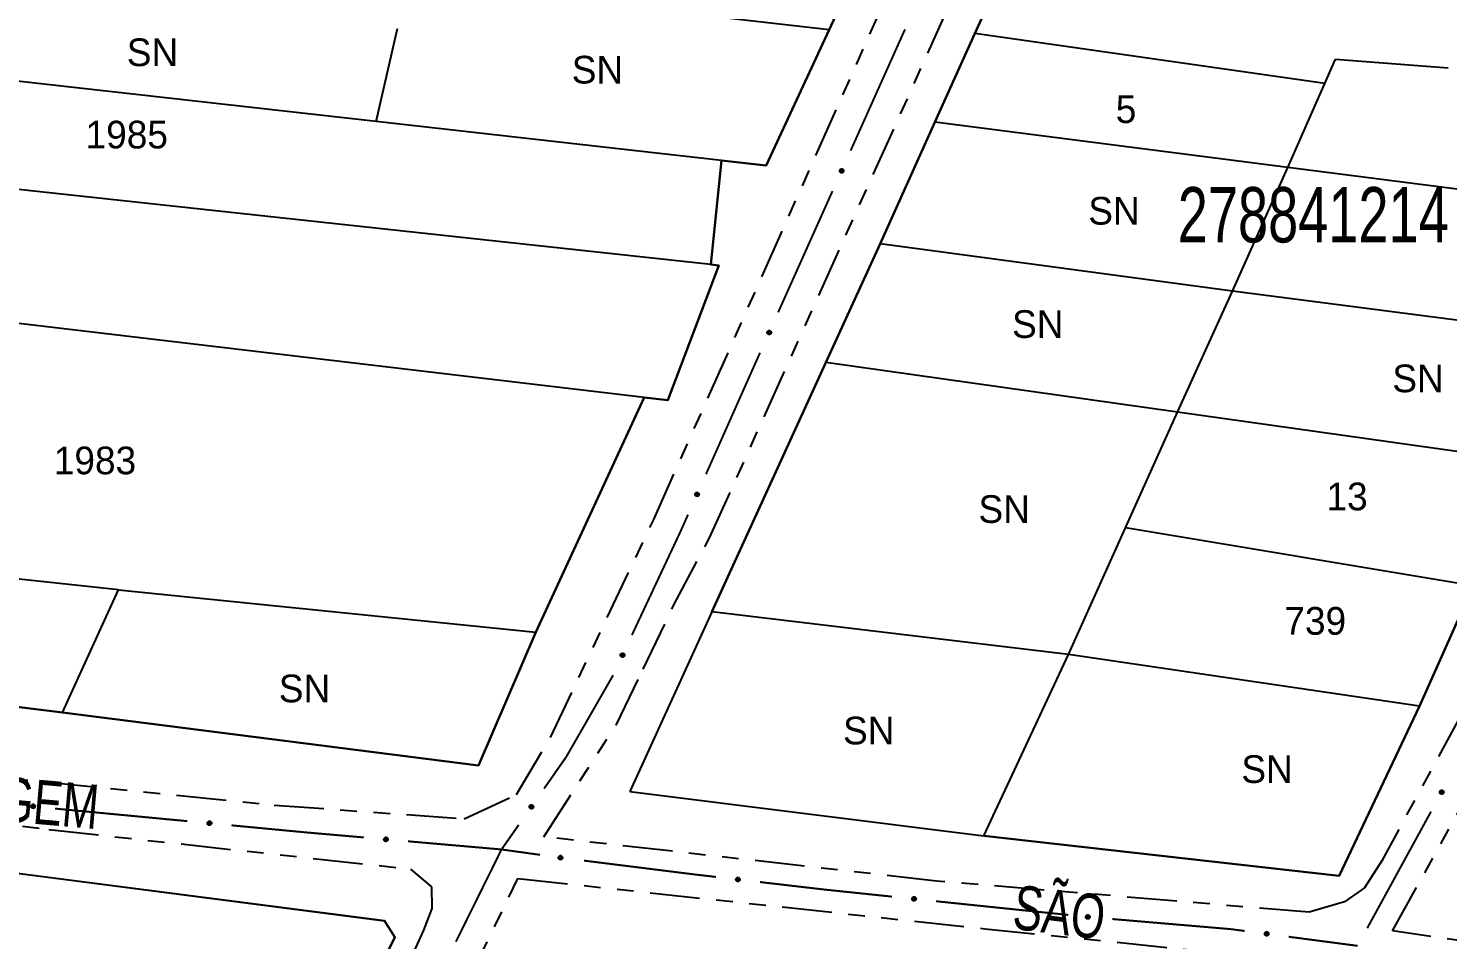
# Model space of a CAD drawing. Extents: x 203665 to 205970, y 4870865 to 4873745.
# Drawn here: x 204049.3 to 204177.5, y 4872928.4 to 4873010.7 of the extents above; entities that cross this region are included whole.
import ezdxf
from ezdxf.enums import TextEntityAlignment as Align

# ---------------------------------------------------------------- set-up
doc = ezdxf.new("R2010")
doc.units = 0
doc.header["$LTSCALE"] = 1.5
doc.header["$MEASUREMENT"] = 0
doc.linetypes.add('TRACO_25', pattern=[8, 3, -1, 1, -1, 1, -1])
for name, color, linetype in [('CD_MALHA_LOTES', 7, 'CONTINUOUS'), ('CD_TXT_QUADRA', 7, 'CONTINUOUS'), ('RU-QUADRA', 210, 'CONTINUOUS'), ('SV-EIXO-RUA-N-PAV', 6, 'CONTINUOUS'), ('SV-RUA-NAO-PAV', 7, 'CONTINUOUS'), ('SV-TXT-RUA-N-PAV', 7, 'CONTINUOUS'), ('Th_NmrPort', 1, 'CONTINUOUS')]:
    doc.layers.add(name, color=color, linetype=linetype)
doc.styles.add('ARIAL', font='ARIAL.SHX')

msp = doc.modelspace()

# ---------------------------------------------------------------- linework, layer by layer
at = {"layer": 'CD_MALHA_LOTES', "linetype": 'Continuous', "flags": 128}
for points in [[(204131.047683, 4873030.900414), (204121.609707, 4873010.522939)], [(204134.792513, 4873010.192886), (204138.361652, 4873018.100678)], [(204121.609707, 4873010.522939), (204083.621217, 4873014.899038)], [(204080.722805, 4873002.230214), (204082.649884, 4873010.653388)], [(204121.609707, 4873010.522939), (204115.934313, 4872998.269231)], [(204131.177349, 4873002.18312), (204134.792513, 4873010.192886)], [(204166.392552, 4873005.677903), (204134.792513, 4873010.192886)], [(204166.392552, 4873005.677903), (204167.352678, 4873007.877665)], [(204167.352678, 4873007.877665), (204177.510365, 4873007.077951)], [(204080.722805, 4873002.230214), (204040.238434, 4873006.784347)], [(204163.051505, 4872998.089461), (204166.392552, 4873005.677903)], [(204111.887859, 4872998.724421), (204080.722805, 4873002.230214)], [(204126.219152, 4872991.197727), (204131.177349, 4873002.18312)], [(204163.051505, 4872998.089461), (204131.177349, 4873002.18312)], [(204111.887859, 4872998.724421), (204110.927459, 4872989.323716)], [(204115.934313, 4872998.269231), (204111.887859, 4872998.724421)], [(204110.927459, 4872989.323716), (204035.913438, 4872997.472737)], [(204158.034644, 4872986.926016), (204163.051505, 4872998.089461)], [(204195.686735, 4872993.898056), (204163.051505, 4872998.089461)], [(204121.327527, 4872980.486484), (204126.219152, 4872991.197727)], [(204158.034644, 4872986.926016), (204126.219152, 4872991.197727)], [(204110.927459, 4872989.323716), (204111.674869, 4872989.242523)], [(204111.674869, 4872989.242523), (204107.046413, 4872977.080643)], [(204153.07497, 4872975.987045), (204158.034644, 4872986.926016)], [(204190.603585, 4872982.694119), (204158.034644, 4872986.926016)], [(204104.904589, 4872977.333684), (204030.634862, 4872986.108096)], [(204111.044409, 4872957.969431), (204121.327527, 4872980.486484)], [(204153.07497, 4872975.987045), (204121.327527, 4872980.486484)], [(204104.904589, 4872977.333684), (204095.132769, 4872956.125328)], [(204107.046413, 4872977.080643), (204104.904589, 4872977.333684)], [(204148.378557, 4872965.554102), (204153.07497, 4872975.987045)], [(204184.927687, 4872971.496659), (204153.07497, 4872975.987045)], [(204143.23423, 4872954.12613), (204148.378557, 4872965.554102)], [(204179.768445, 4872960.327247), (204148.378557, 4872965.554102)], [(204057.44046, 4872959.940736), (204020.14457, 4872963.953816)], [(204052.398941, 4872948.888499), (204057.44046, 4872959.940736)], [(204057.44046, 4872959.940736), (204095.132769, 4872956.125328)], [(204179.768445, 4872960.327247), (204174.941351, 4872949.447185)], [(204111.044409, 4872957.969431), (204103.635391, 4872941.745824)], [(204143.23423, 4872954.12613), (204111.044409, 4872957.969431)], [(204095.132769, 4872956.125328), (204089.956711, 4872944.095377), (204052.398941, 4872948.888499)], [(204052.398941, 4872948.888499), (204015.179199, 4872953.467526)], [(204135.581705, 4872937.728944), (204143.23423, 4872954.12613)], [(204174.941351, 4872949.447185), (204143.23423, 4872954.12613)], [(204174.941351, 4872949.447185), (204167.684534, 4872934.126779)], [(204103.635391, 4872941.745824), (204135.581705, 4872937.728944)], [(204167.684534, 4872934.126779), (204135.581705, 4872937.728944)], [(204045.715248, 4872934.701721), (204081.459851, 4872930.072017), (204082.41378, 4872928.588088), (204072.546758, 4872908.771591)]]:
    msp.add_lwpolyline(points, dxfattribs=at)
at = {"layer": 'RU-QUADRA', "linetype": 'Continuous', "flags": 128}
msp.add_lwpolyline([(204015.179199, 4872953.467526), (204052.398941, 4872948.888499), (204089.956711, 4872944.095377), (204095.132769, 4872956.125328), (204104.904589, 4872977.333684), (204107.046413, 4872977.080643), (204111.674869, 4872989.242523), (204110.927459, 4872989.323716), (204111.887859, 4872998.724421), (204115.934313, 4872998.269231), (204121.609707, 4873010.522939), (204131.047683, 4873030.900414), (204134.659218, 4873038.698056), (204142.041263, 4873055.996002), (204143.748534, 4873059.996557), (204116.51718, 4873064.629739), (204107.968881, 4873066.08416), (204103.209401, 4873066.893945), (204071.016748, 4873072.37125), (204068.683139, 4873067.369595), (204059.555144, 4873047.805445), (204054.43344, 4873036.82803), (204049.411915, 4873026.199989), (204046.836725, 4873020.749607)], dxfattribs=at)
for points in [[(204103.635391, 4872941.745824), (204135.581705, 4872937.728944), (204167.684534, 4872934.126779), (204174.941351, 4872949.447185), (204179.768445, 4872960.327247), (204184.927687, 4872971.496659), (204190.603585, 4872982.694119), (204195.686735, 4872993.898056), (204200.977761, 4873004.290896), (204211.122916, 4873025.433711), (204216.225411, 4873036.957763), (204218.138129, 4873050.662867), (204182.970834, 4873054.626859), (204169.187356, 4873056.3671), (204155.47299, 4873058.098615), (204149.274667, 4873043.068505), (204145.504676, 4873033.926779), (204141.788485, 4873025.693177), (204138.361652, 4873018.100678), (204134.792513, 4873010.192886), (204131.177349, 4873002.18312), (204126.219152, 4872991.197727), (204121.327527, 4872980.486484), (204111.044409, 4872957.969431)], [(204008.495808, 4872939.366103), (204003.046512, 4872927.788123), (203998.461711, 4872918.046915), (203993.226455, 4872906.923701), (203988.600279, 4872897.261714), (203984.857735, 4872889.445232), (203981.183914, 4872881.268998), (204016.141448, 4872877.163151), (204055.29889, 4872872.490873), (204062.665741, 4872888.378658), (204067.119922, 4872897.643483), (204072.546758, 4872908.771591), (204082.41378, 4872928.588088), (204081.459851, 4872930.072017), (204045.704523, 4872934.678725)]]:
    msp.add_lwpolyline(points, close=True, dxfattribs=at)
at = {"layer": 'SV-EIXO-RUA-N-PAV', "const_width": 0.18}
for points in [[(204128.470746, 4873010.563157), (204123.562623, 4872999.612799)], [(204121.926582, 4872995.96268), (204117.01846, 4872985.012322)], [(204114.973409, 4872980.449673), (204114.639247, 4872979.704135)], [(204115.382419, 4872981.362203), (204114.973409, 4872980.449673)], [(204114.639247, 4872979.704135), (204110.503539, 4872970.398794)], [(204108.878986, 4872966.743547), (204108.472847, 4872965.829736)], [(204108.22027, 4872965.261438), (204103.810541, 4872955.866797)], [(204108.472847, 4872965.829736), (204108.22027, 4872965.261438)], [(204102.068751, 4872952.156028), (204098.134652, 4872945.304377)], [(204102.110912, 4872952.245849), (204102.068751, 4872952.156028)], [(204097.87624, 4872944.854325), (204095.881484, 4872942.001508)], [(204098.134652, 4872945.304377), (204097.87624, 4872944.854325)], [(204063.672981, 4872939.063175), (204051.726644, 4872940.19677)], [(204175.972043, 4872939.926155), (204170.21157, 4872929.399191)], [(204074.440884, 4872938.041403), (204067.655093, 4872938.685311)], [(204074.623916, 4872938.025441), (204074.440884, 4872938.041403)], [(204079.605008, 4872937.591013), (204074.623916, 4872938.025441)], [(204093.589344, 4872938.723385), (204092.443274, 4872937.084323)], [(204092.039282, 4872936.506552), (204083.589881, 4872937.24347)], [(204092.443274, 4872937.084323), (204092.039282, 4872936.506552)], [(204092.039282, 4872936.506552), (204087.91827, 4872928.175032)], [(204092.552823, 4872936.434831), (204092.039282, 4872936.506552)], [(204095.523986, 4872936.019875), (204092.552823, 4872936.434831)], [(204109.432455, 4872934.25447), (204099.489603, 4872935.497327)], [(204110.405668, 4872934.141306), (204109.432455, 4872934.25447)], [(204111.398975, 4872934.025805), (204110.405668, 4872934.141306)], [(204121.235291, 4872932.882047), (204115.372205, 4872933.563801)], [(204121.332172, 4872932.871909), (204121.235291, 4872932.882047)], [(204127.299584, 4872932.247412), (204121.332172, 4872932.871909)], [(204133.038126, 4872931.646866), (204131.277858, 4872931.831081)], [(204133.267024, 4872931.623188), (204133.038126, 4872931.646866)], [(204143.213942, 4872930.594196), (204133.267024, 4872931.623188)], [(204157.878979, 4872929.313748), (204147.196508, 4872930.222895)], [(204158.155501, 4872929.27732), (204157.878979, 4872929.313748)], [(204159.146936, 4872929.146712), (204158.155501, 4872929.27732)], [(204169.338709, 4872927.804082), (204163.112672, 4872928.624279)]]:
    msp.add_lwpolyline(points, dxfattribs=at)
at = {"layer": 'SV-EIXO-RUA-N-PAV'}
for points in [[(204122.903821, 4872997.873828), (204122.921881, 4872997.828376), (204122.928107, 4872997.78562), (204122.923037, 4872997.748464), (204122.909994, 4872997.716798), (204122.893003, 4872997.685906), (204122.869, 4872997.658539), (204122.835632, 4872997.634067), (204122.790164, 4872997.615631), (204122.745945, 4872997.612131), (204122.709251, 4872997.615153), (204122.67545, 4872997.626852), (204122.645716, 4872997.643861), (204122.618114, 4872997.669734), (204122.593643, 4872997.703791), (204122.576211, 4872997.749959), (204122.570394, 4872997.791919), (204122.576243, 4872997.827729), (204122.588219, 4872997.861637), (204122.605944, 4872997.892967), (204122.62966, 4872997.919695), (204122.663996, 4872997.944271), (204122.709791, 4872997.960872), (204122.751575, 4872997.967152), (204122.787457, 4872997.961808), (204122.820574, 4872997.949266), (204122.851766, 4872997.9326), (204122.88028, 4872997.909617), (204122.903821, 4872997.873828)], [(204116.359658, 4872983.273352), (204116.377717, 4872983.227899), (204116.383944, 4872983.185143), (204116.378873, 4872983.147987), (204116.365831, 4872983.116321), (204116.348839, 4872983.085429), (204116.324837, 4872983.058062), (204116.291468, 4872983.03359), (204116.246001, 4872983.015154), (204116.201781, 4872983.011654), (204116.165088, 4872983.014676), (204116.131286, 4872983.026375), (204116.101552, 4872983.043384), (204116.07395, 4872983.069257), (204116.04948, 4872983.103314), (204116.032048, 4872983.149482), (204116.026231, 4872983.191442), (204116.03208, 4872983.227252), (204116.044056, 4872983.26116), (204116.061781, 4872983.29249), (204116.085497, 4872983.319218), (204116.119832, 4872983.343794), (204116.165628, 4872983.360396), (204116.207411, 4872983.366675), (204116.243294, 4872983.361331), (204116.276411, 4872983.348789), (204116.307603, 4872983.332123), (204116.336117, 4872983.309141), (204116.359658, 4872983.273352)], [(204109.85021, 4872968.657759), (204109.868412, 4872968.612364), (204109.874773, 4872968.569627), (204109.869819, 4872968.532456), (204109.856876, 4872968.500749), (204109.839982, 4872968.469804), (204109.816065, 4872968.442362), (204109.782774, 4872968.417784), (204109.737365, 4872968.399206), (204109.693157, 4872968.395567), (204109.656454, 4872968.398474), (204109.622616, 4872968.410066), (204109.592828, 4872968.426981), (204109.565145, 4872968.452767), (204109.540568, 4872968.486748), (204109.522991, 4872968.532861), (204109.517042, 4872968.574802), (204109.522778, 4872968.61063), (204109.534647, 4872968.644575), (204109.552273, 4872968.675962), (204109.575906, 4872968.702764), (204109.610163, 4872968.727448), (204109.655907, 4872968.744193), (204109.69767, 4872968.750604), (204109.73357, 4872968.745373), (204109.766726, 4872968.732935), (204109.79797, 4872968.716367), (204109.826556, 4872968.693474), (204109.85021, 4872968.657759)], [(204103.121426, 4872954.139614), (204103.138688, 4872954.093853), (204103.144166, 4872954.050994), (204103.138446, 4872954.013932), (204103.124852, 4872953.9825), (204103.107323, 4872953.951909), (204103.082845, 4872953.924967), (204103.049054, 4872953.901081), (204103.003271, 4872953.883444), (204102.958997, 4872953.880717), (204102.922362, 4872953.884381), (204102.88877, 4872953.896669), (204102.859338, 4872953.914196), (204102.832193, 4872953.940547), (204102.808322, 4872953.975028), (204102.7917, 4872954.021493), (204102.786618, 4872954.063548), (204102.793092, 4872954.099251), (204102.805659, 4872954.132944), (204102.823929, 4872954.16396), (204102.848109, 4872954.190268), (204102.882869, 4872954.21424), (204102.928948, 4872954.230038), (204102.970835, 4872954.235586), (204103.006619, 4872954.229615), (204103.039511, 4872954.216496), (204103.070407, 4872954.199287), (204103.098515, 4872954.175809), (204103.121426, 4872954.139614)], [(204177.097661, 4872941.753849), (204177.112062, 4872941.707109), (204177.114881, 4872941.663993), (204177.106881, 4872941.627356), (204177.091371, 4872941.596824), (204177.071984, 4872941.567375), (204177.045888, 4872941.541997), (204177.010686, 4872941.520245), (204176.9639, 4872941.505471), (204176.919543, 4872941.505486), (204176.883204, 4872941.511407), (204176.850436, 4872941.525747), (204176.822143, 4872941.545059), (204176.796678, 4872941.573038), (204176.774984, 4872941.608928), (204176.761266, 4872941.656332), (204176.758792, 4872941.69862), (204176.76746, 4872941.733854), (204176.782085, 4872941.766706), (204176.802237, 4872941.796534), (204176.827997, 4872941.821298), (204176.864172, 4872941.843076), (204176.91114, 4872941.855996), (204176.953289, 4872941.858944), (204176.988636, 4872941.850774), (204177.020654, 4872941.835646), (204177.050428, 4872941.816561), (204177.07703, 4872941.791391), (204177.097661, 4872941.753849)], [(204049.867916, 4872940.276769), (204049.830162, 4872940.245678), (204049.791356, 4872940.226677), (204049.754429, 4872940.220145), (204049.720292, 4872940.222882), (204049.685684, 4872940.229615), (204049.65229, 4872940.244101), (204049.618787, 4872940.268389), (204049.587333, 4872940.306043), (204049.570481, 4872940.347075), (204049.56214, 4872940.382936), (204049.562944, 4872940.418696), (204049.570048, 4872940.452206), (204049.586243, 4872940.486397), (204049.611188, 4872940.520108), (204049.649816, 4872940.55082), (204049.687988, 4872940.569187), (204049.723872, 4872940.574567), (204049.759817, 4872940.573532), (204049.795067, 4872940.566234), (204049.827765, 4872940.551825), (204049.861662, 4872940.526648), (204049.89147, 4872940.48812), (204049.910224, 4872940.450258), (204049.916106, 4872940.414459), (204049.91429, 4872940.379094), (204049.907959, 4872940.3443), (204049.894794, 4872940.310125), (204049.867916, 4872940.276769)], [(204094.907962, 4872940.417117), (204094.917168, 4872940.369083), (204094.915258, 4872940.325918), (204094.903303, 4872940.290374), (204094.884548, 4872940.26172), (204094.86206, 4872940.234566), (204094.833347, 4872940.212192), (204094.795978, 4872940.194418), (204094.747858, 4872940.184845), (204094.703768, 4872940.189708), (204094.668294, 4872940.199564), (204094.637289, 4872940.2174), (204094.611276, 4872940.239688), (204094.589022, 4872940.270282), (204094.571379, 4872940.308328), (204094.562924, 4872940.356948), (204094.565087, 4872940.399253), (204094.577553, 4872940.433329), (204094.595682, 4872940.464386), (204094.618973, 4872940.491832), (204094.647285, 4872940.513633), (204094.685623, 4872940.531327), (204094.733721, 4872940.539036), (204094.77594, 4872940.537361), (204094.810182, 4872940.525376), (204094.840356, 4872940.50684), (204094.867865, 4872940.484616), (204094.891558, 4872940.456689), (204094.907962, 4872940.417117)], [(204065.796676, 4872938.751082), (204065.759426, 4872938.719389), (204065.72093, 4872938.699768), (204065.684112, 4872938.692644), (204065.649936, 4872938.694832), (204065.615224, 4872938.701009), (204065.581602, 4872938.714957), (204065.547713, 4872938.738705), (204065.515659, 4872938.775849), (204065.498151, 4872938.816605), (204065.489235, 4872938.852327), (204065.489465, 4872938.888095), (204065.496031, 4872938.921716), (204065.511675, 4872938.956162), (204065.536076, 4872938.990269), (204065.574206, 4872939.021597), (204065.612078, 4872939.040575), (204065.64787, 4872939.04653), (204065.683828, 4872939.046071), (204065.71919, 4872939.039341), (204065.752116, 4872939.025458), (204065.786413, 4872939.000828), (204065.816835, 4872938.962784), (204065.836194, 4872938.925227), (204065.84265, 4872938.889528), (204065.841401, 4872938.854138), (204065.835629, 4872938.819247), (204065.823015, 4872938.784865), (204065.796676, 4872938.751082)], [(204081.731017, 4872937.295094), (204081.694009, 4872937.263118), (204081.655664, 4872937.243204), (204081.618902, 4872937.235801), (204081.58471, 4872937.237729), (204081.549952, 4872937.243641), (204081.516224, 4872937.257333), (204081.482156, 4872937.280822), (204081.44982, 4872937.317721), (204081.432002, 4872937.358343), (204081.422815, 4872937.393996), (204081.422773, 4872937.429765), (204081.429082, 4872937.463434), (204081.444463, 4872937.497998), (204081.468604, 4872937.53229), (204081.506494, 4872937.563908), (204081.544221, 4872937.583173), (204081.579967, 4872937.589401), (204081.615927, 4872937.589215), (204081.651339, 4872937.582754), (204081.68437, 4872937.569123), (204081.718853, 4872937.544755), (204081.749564, 4872937.506943), (204081.769208, 4872937.469535), (204081.775936, 4872937.433886), (204081.774957, 4872937.398487), (204081.769451, 4872937.363553), (204081.757098, 4872937.329076), (204081.731017, 4872937.295094)], [(204097.482207, 4872935.635239), (204097.443594, 4872935.605221), (204097.40427, 4872935.587318), (204097.367174, 4872935.581826), (204097.333128, 4872935.585521), (204097.298722, 4872935.593224), (204097.265748, 4872935.608643), (204097.232941, 4872935.633863), (204097.202558, 4872935.672386), (204097.186866, 4872935.713876), (204097.179536, 4872935.749956), (204097.181344, 4872935.78568), (204097.189387, 4872935.818977), (204097.206536, 4872935.852699), (204097.232419, 4872935.885696), (204097.271895, 4872935.915311), (204097.310568, 4872935.932598), (204097.346589, 4872935.936967), (204097.382491, 4872935.934922), (204097.417521, 4872935.926637), (204097.449802, 4872935.911314), (204097.482978, 4872935.885195), (204097.511692, 4872935.845845), (204097.529374, 4872935.80747), (204097.534248, 4872935.77152), (204097.531438, 4872935.73622), (204097.524132, 4872935.701618), (204097.510012, 4872935.667826), (204097.482207, 4872935.635239)], [(204113.515595, 4872933.668864), (204113.477682, 4872933.637966), (204113.43878, 4872933.619164), (204113.40182, 4872933.61282), (204113.367698, 4872933.615731), (204113.333125, 4872933.62264), (204113.299804, 4872933.637297), (204113.266426, 4872933.661756), (204113.235164, 4872933.69957), (204113.218522, 4872933.740687), (204113.210364, 4872933.77659), (204113.211351, 4872933.812345), (204113.218626, 4872933.845819), (204113.234995, 4872933.879926), (204113.260112, 4872933.91351), (204113.298896, 4872933.944025), (204113.337161, 4872933.962197), (204113.373071, 4872933.967394), (204113.409011, 4872933.966174), (204113.444223, 4872933.958697), (204113.476848, 4872933.944122), (204113.510616, 4872933.918772), (204113.540227, 4872933.880093), (204113.558787, 4872933.842135), (204113.564487, 4872933.806307), (204113.56249, 4872933.770951), (204113.555981, 4872933.73619), (204113.542643, 4872933.702082), (204113.515595, 4872933.668864)], [(204129.420164, 4872931.914809), (204129.382609, 4872931.883478), (204129.343925, 4872931.864229), (204129.307041, 4872931.857462), (204129.272887, 4872931.85998), (204129.238237, 4872931.866492), (204129.20475, 4872931.880765), (204129.171093, 4872931.904839), (204129.139399, 4872931.942291), (204129.122286, 4872931.983214), (204129.113716, 4872932.019021), (204129.114292, 4872932.054785), (204129.121182, 4872932.08834), (204129.137158, 4872932.122634), (204129.161887, 4872932.156504), (204129.200318, 4872932.187462), (204129.238372, 4872932.206072), (204129.274221, 4872932.211682), (204129.310172, 4872932.210875), (204129.345467, 4872932.203803), (204129.378258, 4872932.189603), (204129.412315, 4872932.164643), (204129.442368, 4872932.126307), (204129.461363, 4872932.088565), (204129.467474, 4872932.052804), (204129.465883, 4872932.017428), (204129.459774, 4872931.982594), (204129.446828, 4872931.948336), (204129.420164, 4872931.914809)], [(204145.109795, 4872930.287405), (204145.072278, 4872930.256029), (204145.033617, 4872930.236735), (204144.99674, 4872930.229923), (204144.962584, 4872930.232401), (204144.927926, 4872930.238872), (204144.894423, 4872930.253105), (204144.860737, 4872930.277138), (204144.828998, 4872930.314553), (204144.811836, 4872930.355456), (204144.803224, 4872930.391252), (204144.803757, 4872930.427017), (204144.810607, 4872930.46058), (204144.826542, 4872930.494893), (204144.851231, 4872930.528792), (204144.889625, 4872930.559796), (204144.927657, 4872930.578452), (204144.963499, 4872930.584104), (204144.999451, 4872930.58334), (204145.034755, 4872930.57631), (204145.067562, 4872930.562149), (204145.101649, 4872930.537229), (204145.131747, 4872930.498929), (204145.150787, 4872930.46121), (204145.156941, 4872930.425457), (204145.155392, 4872930.390078), (204145.149325, 4872930.355237), (204145.13642, 4872930.320963), (204145.109795, 4872930.287405)], [(204161.257876, 4872928.757592), (204161.219498, 4872928.727275), (204161.180314, 4872928.709067), (204161.143261, 4872928.703287), (204161.109188, 4872928.706716), (204161.074723, 4872928.714151), (204161.04163, 4872928.729314), (204161.008628, 4872928.754278), (204160.977946, 4872928.792563), (204160.961931, 4872928.833929), (204160.954321, 4872928.869952), (204160.955851, 4872928.905688), (204160.963635, 4872928.939047), (204160.980521, 4872928.972901), (204161.006147, 4872929.006099), (204161.045391, 4872929.03602), (204161.083928, 4872929.053607), (204161.119913, 4872929.058257), (204161.15583, 4872929.056491), (204161.190925, 4872929.048478), (204161.223324, 4872929.033408), (204161.256702, 4872929.007547), (204161.285721, 4872928.968422), (204161.303701, 4872928.930186), (204161.308855, 4872928.894275), (204161.30632, 4872928.858953), (204161.299283, 4872928.824296), (204161.285426, 4872928.790395), (204161.257876, 4872928.757592)]]:
    msp.add_lwpolyline(points, close=True, dxfattribs=at)
for points in [[(204122.605944, 4872997.892967), (204122.570394, 4872997.791919)], [(204122.616607, 4872997.902111), (204122.575481, 4872997.776994)], [(204122.62966, 4872997.919695), (204122.576211, 4872997.749959)], [(204122.646747, 4872997.925985), (204122.587677, 4872997.734145)], [(204122.663996, 4872997.944271), (204122.593643, 4872997.703791)], [(204122.686719, 4872997.948442), (204122.606657, 4872997.68975)], [(204122.709791, 4872997.960872), (204122.618114, 4872997.669734)], [(204122.728881, 4872997.962441), (204122.632892, 4872997.661542)], [(204122.751575, 4872997.967152), (204122.645716, 4872997.643861)], [(204122.767395, 4872997.961628), (204122.661359, 4872997.638315)], [(204122.787457, 4872997.961808), (204122.67545, 4872997.626852)], [(204122.80256, 4872997.953343), (204122.690685, 4872997.623676)], [(204122.820574, 4872997.949266), (204122.709251, 4872997.615153)], [(204122.835621, 4872997.937029), (204122.73126, 4872997.617452)], [(204122.851766, 4872997.9326), (204122.745945, 4872997.612131)], [(204122.86396, 4872997.91685), (204122.770332, 4872997.617883)], [(204122.88028, 4872997.909617), (204122.790164, 4872997.615631)], [(204122.890066, 4872997.891691), (204122.812623, 4872997.628834)], [(204122.903821, 4872997.873828), (204122.835632, 4872997.634067)], [(204122.912652, 4872997.848671), (204122.854956, 4872997.653224)], [(204122.921881, 4872997.828376), (204122.869, 4872997.658539)], [(204122.925535, 4872997.804018), (204122.883722, 4872997.680704)], [(204122.928107, 4872997.78562), (204122.893003, 4872997.685906)], [(204116.061781, 4872983.29249), (204116.026231, 4872983.191442)], [(204116.072444, 4872983.301634), (204116.031317, 4872983.176517)], [(204116.085497, 4872983.319218), (204116.032048, 4872983.149482)], [(204116.102583, 4872983.325508), (204116.043513, 4872983.133668)], [(204116.119832, 4872983.343794), (204116.04948, 4872983.103314)], [(204116.142556, 4872983.347965), (204116.062493, 4872983.089273)], [(204116.165628, 4872983.360396), (204116.07395, 4872983.069257)], [(204116.184718, 4872983.361965), (204116.088728, 4872983.061065)], [(204116.207411, 4872983.366675), (204116.101552, 4872983.043384)], [(204116.223231, 4872983.361151), (204116.117196, 4872983.037838)], [(204116.243294, 4872983.361331), (204116.131286, 4872983.026375)], [(204116.258396, 4872983.352866), (204116.146522, 4872983.023199)], [(204116.276411, 4872983.348789), (204116.165088, 4872983.014676)], [(204116.291458, 4872983.336552), (204116.187097, 4872983.016975)], [(204116.307603, 4872983.332123), (204116.201781, 4872983.011654)], [(204116.319796, 4872983.316373), (204116.226168, 4872983.017406)], [(204116.336117, 4872983.309141), (204116.246001, 4872983.015154)], [(204116.345903, 4872983.291214), (204116.268459, 4872983.028357)], [(204116.359658, 4872983.273352), (204116.291468, 4872983.03359)], [(204116.368489, 4872983.248194), (204116.310793, 4872983.052747)], [(204116.377717, 4872983.227899), (204116.324837, 4872983.058062)], [(204116.381372, 4872983.203541), (204116.339559, 4872983.080227)], [(204116.383944, 4872983.185143), (204116.348839, 4872983.085429)], [(204109.552273, 4872968.675962), (204109.517042, 4872968.574802)], [(204109.562908, 4872968.685139), (204109.522175, 4872968.559893)], [(204109.575906, 4872968.702764), (204109.522991, 4872968.532861)], [(204109.592972, 4872968.709107), (204109.534506, 4872968.517082)], [(204109.610163, 4872968.727448), (204109.540568, 4872968.486748)], [(204109.632874, 4872968.73169), (204109.553625, 4872968.472747)], [(204109.655907, 4872968.744193), (204109.565145, 4872968.452767)], [(204109.674992, 4872968.745822), (204109.579949, 4872968.444622)], [(204109.69767, 4872968.750604), (204109.592828, 4872968.426981)], [(204109.713508, 4872968.745129), (204109.608489, 4872968.421485)], [(204109.73357, 4872968.745373), (204109.622616, 4872968.410066)], [(204109.748698, 4872968.736955), (204109.637861, 4872968.406938)], [(204109.766726, 4872968.732935), (204109.656454, 4872968.398474)], [(204109.781811, 4872968.720745), (204109.678455, 4872968.400842)], [(204109.79797, 4872968.716367), (204109.693157, 4872968.395567)], [(204109.810213, 4872968.700656), (204109.717525, 4872968.401396)], [(204109.826556, 4872968.693474), (204109.737365, 4872968.399206)], [(204109.836398, 4872968.675579), (204109.759782, 4872968.41248)], [(204109.85021, 4872968.657759), (204109.782774, 4872968.417784)], [(204109.85912, 4872968.63263), (204109.802039, 4872968.437002)], [(204109.868412, 4872968.612364), (204109.816065, 4872968.442362)], [(204109.872143, 4872968.588018), (204109.830718, 4872968.464573)], [(204109.874773, 4872968.569627), (204109.839982, 4872968.469804)], [(204102.823929, 4872954.16396), (204102.786618, 4872954.063548)], [(204102.834751, 4872954.172915), (204102.791442, 4872954.048537)], [(204102.848109, 4872954.190268), (204102.7917, 4872954.021493)], [(204102.865303, 4872954.196258), (204102.802887, 4872954.00548)], [(204102.882869, 4872954.21424), (204102.808322, 4872953.975028)], [(204102.905662, 4872954.218013), (204102.821088, 4872953.960761)], [(204102.928948, 4872954.230038), (204102.832193, 4872953.940547)], [(204102.948063, 4872954.231273), (204102.846826, 4872953.932099)], [(204102.970835, 4872954.235586), (204102.859338, 4872953.914196)], [(204102.986556, 4872954.229786), (204102.874883, 4872953.908377)], [(204103.006619, 4872954.229615), (204102.88877, 4872953.896669)], [(204103.021571, 4872954.220887), (204102.903948, 4872953.893227)], [(204103.039511, 4872954.216496), (204102.922362, 4872953.884381)], [(204103.054342, 4872954.203997), (204102.944408, 4872953.886295)], [(204103.070407, 4872954.199287), (204102.958997, 4872953.880717)], [(204103.082323, 4872954.183326), (204102.983481, 4872953.886043)], [(204103.098515, 4872954.175809), (204103.003271, 4872953.883444)], [(204103.107985, 4872954.157715), (204103.025957, 4872953.896252)], [(204103.121426, 4872954.139614), (204103.049054, 4872953.901081)], [(204103.129816, 4872954.114306), (204103.068711, 4872953.919898)], [(204103.138688, 4872954.093853), (204103.082845, 4872953.924967)], [(204103.141916, 4872954.069434), (204103.097952, 4872953.946871)], [(204103.144166, 4872954.050994), (204103.107323, 4872953.951909)], [(204176.91114, 4872941.855996), (204176.796678, 4872941.573038)], [(204176.930294, 4872941.856047), (204176.810761, 4872941.563701)], [(204176.953289, 4872941.858944), (204176.822143, 4872941.545059)], [(204176.802237, 4872941.796534), (204176.758792, 4872941.69862)], [(204176.827997, 4872941.821298), (204176.761266, 4872941.656332)], [(204176.813592, 4872941.804804), (204176.762679, 4872941.683339)], [(204176.845529, 4872941.826214), (204176.771441, 4872941.639658)], [(204176.864172, 4872941.843076), (204176.774984, 4872941.608928)], [(204176.887155, 4872941.845433), (204176.786843, 4872941.593899)], [(204176.968622, 4872941.852184), (204176.837298, 4872941.538291)], [(204176.988636, 4872941.850774), (204176.850436, 4872941.525747)], [(204177.003019, 4872941.841138), (204176.865372, 4872941.521374)], [(204177.020654, 4872941.835646), (204176.883204, 4872941.511407)], [(204177.034684, 4872941.822255), (204176.905326, 4872941.511954)], [(204177.050428, 4872941.816561), (204176.919543, 4872941.505486)], [(204177.061334, 4872941.799895), (204176.944308, 4872941.509288)], [(204177.07703, 4872941.791391), (204176.9639, 4872941.505471)], [(204177.085365, 4872941.772746), (204176.987334, 4872941.516853)], [(204177.097661, 4872941.753849), (204177.010686, 4872941.520245)], [(204177.104471, 4872941.728071), (204177.031468, 4872941.537811)], [(204177.112062, 4872941.707109), (204177.045888, 4872941.541997)], [(204177.113775, 4872941.682538), (204177.062321, 4872941.562925)], [(204177.114881, 4872941.663993), (204177.071984, 4872941.567375)], [(204049.91429, 4872940.379094), (204049.56214, 4872940.382936)], [(204049.916106, 4872940.414459), (204049.562944, 4872940.418696)], [(204049.912664, 4872940.397492), (204049.564578, 4872940.403218)], [(204049.909801, 4872940.433506), (204049.569551, 4872940.435616)], [(204049.910224, 4872940.450258), (204049.570048, 4872940.452206)], [(204049.907959, 4872940.3443), (204049.570481, 4872940.347075)], [(204049.907239, 4872940.361026), (204049.571058, 4872940.362684)], [(204049.8988, 4872940.470424), (204049.582962, 4872940.469822)], [(204049.896691, 4872940.327875), (204049.583414, 4872940.325615)], [(204049.89147, 4872940.48812), (204049.586243, 4872940.486397)], [(204049.894794, 4872940.310125), (204049.587333, 4872940.306043)], [(204049.872581, 4872940.506288), (204049.601798, 4872940.503425)], [(204049.880718, 4872940.295327), (204049.60677, 4872940.288697)], [(204049.861662, 4872940.526648), (204049.611188, 4872940.520108)], [(204049.867916, 4872940.276769), (204049.618787, 4872940.268389)], [(204049.838978, 4872940.53748), (204049.638264, 4872940.535069)], [(204049.846663, 4872940.260669), (204049.642935, 4872940.255847)], [(204049.827765, 4872940.551825), (204049.649816, 4872940.55082)], [(204049.830162, 4872940.245678), (204049.65229, 4872940.244101)], [(204049.807033, 4872940.558877), (204049.675333, 4872940.559781)], [(204049.808087, 4872940.234751), (204049.677894, 4872940.236861)], [(204049.791356, 4872940.226677), (204049.685684, 4872940.229615)], [(204049.795067, 4872940.566234), (204049.687988, 4872940.569187)], [(204094.647285, 4872940.513633), (204094.562924, 4872940.356948)], [(204094.618973, 4872940.491832), (204094.565087, 4872940.399253)], [(204094.631163, 4872940.498812), (204094.567281, 4872940.383639)], [(204094.665248, 4872940.516603), (204094.571217, 4872940.339262)], [(204094.685623, 4872940.531327), (204094.571379, 4872940.308328)], [(204094.708725, 4872940.531158), (204094.581526, 4872940.292093)], [(204094.733721, 4872940.539036), (204094.589022, 4872940.270282)], [(204094.752766, 4872940.536994), (204094.601999, 4872940.259462)], [(204094.77594, 4872940.537361), (204094.611276, 4872940.239688)], [(204094.790442, 4872940.528965), (204094.625601, 4872940.231305)], [(204094.810182, 4872940.525376), (204094.637289, 4872940.2174)], [(204094.823427, 4872940.514227), (204094.651658, 4872940.21142)], [(204094.840356, 4872940.50684), (204094.668294, 4872940.199564)], [(204094.852838, 4872940.491996), (204094.690343, 4872940.197691)], [(204094.867865, 4872940.484616), (204094.703768, 4872940.189708)], [(204094.876885, 4872940.466857), (204094.728801, 4872940.19078)], [(204094.891558, 4872940.456689), (204094.747858, 4872940.184845)], [(204094.897804, 4872940.437245), (204094.772396, 4872940.193598)], [(204094.907962, 4872940.417117), (204094.795978, 4872940.194418)], [(204094.911914, 4872940.390749), (204094.818555, 4872940.209607)], [(204094.917168, 4872940.369083), (204094.833347, 4872940.212192)], [(204094.916186, 4872940.344472), (204094.851968, 4872940.231199)], [(204094.915258, 4872940.325918), (204094.86206, 4872940.234566)], [(204065.841401, 4872938.854138), (204065.489235, 4872938.852327)], [(204065.84265, 4872938.889528), (204065.489465, 4872938.888095)], [(204065.83948, 4872938.872508), (204065.491348, 4872938.872647)], [(204065.836039, 4872938.908471), (204065.4958, 4872938.90512)], [(204065.836194, 4872938.925227), (204065.496031, 4872938.921716)], [(204065.835629, 4872938.819247), (204065.498151, 4872938.816605)], [(204065.834641, 4872938.835959), (204065.498477, 4872938.832221)], [(204065.824448, 4872938.945208), (204065.50866, 4872938.939536)], [(204065.824627, 4872938.802643), (204065.511427, 4872938.795355)], [(204065.816835, 4872938.962784), (204065.511675, 4872938.956162)], [(204065.823015, 4872938.784865), (204065.515659, 4872938.775849)], [(204065.797657, 4872938.980646), (204065.526954, 4872938.973437)], [(204065.809178, 4872938.769843), (204065.535372, 4872938.758817)], [(204065.786413, 4872939.000828), (204065.536076, 4872938.990269)], [(204065.796676, 4872938.751082), (204065.547713, 4872938.738705)], [(204065.763557, 4872939.011295), (204065.562908, 4872939.005663)], [(204065.775684, 4872938.734643), (204065.57206, 4872938.726552)], [(204065.752116, 4872939.025458), (204065.574206, 4872939.021597)], [(204065.759426, 4872938.719389), (204065.581602, 4872938.714957)], [(204065.731273, 4872939.032177), (204065.599575, 4872939.030967)], [(204065.737529, 4872938.708109), (204065.607319, 4872938.708129)], [(204065.71919, 4872939.039341), (204065.612078, 4872939.040575)], [(204065.72093, 4872938.699768), (204065.615224, 4872938.701009)], [(204081.775936, 4872937.433886), (204081.422773, 4872937.429765)], [(204081.774957, 4872937.398487), (204081.422815, 4872937.393996)], [(204081.772896, 4872937.416842), (204081.424772, 4872937.414331)], [(204081.769182, 4872937.452778), (204081.428977, 4872937.446837)], [(204081.769208, 4872937.469535), (204081.429082, 4872937.463434)], [(204081.769451, 4872937.363553), (204081.432002, 4872937.358343)], [(204081.768335, 4872937.380258), (204081.432209, 4872937.373961)], [(204081.757311, 4872937.489426), (204081.441575, 4872937.48135)], [(204081.749564, 4872937.506943), (204081.444463, 4872937.497998)], [(204081.758575, 4872937.346866), (204081.445439, 4872937.337195)], [(204081.757098, 4872937.329076), (204081.44982, 4872937.317721)], [(204081.73025, 4872937.524659), (204081.459611, 4872937.51539)], [(204081.718853, 4872937.544755), (204081.468604, 4872937.53229)], [(204081.743377, 4872937.313949), (204081.469662, 4872937.300839)], [(204081.731017, 4872937.295094), (204081.482156, 4872937.280822)], [(204081.695919, 4872937.555047), (204081.495318, 4872937.547888)], [(204081.68437, 4872937.569123), (204081.506494, 4872937.563908)], [(204081.710151, 4872937.278495), (204081.506594, 4872937.268855)], [(204081.694009, 4872937.263118), (204081.516224, 4872937.257333)], [(204081.663476, 4872937.575682), (204081.531792, 4872937.57347)], [(204081.672199, 4872937.251672), (204081.541993, 4872937.250701)], [(204081.651339, 4872937.582754), (204081.544221, 4872937.583173)], [(204081.655664, 4872937.243204), (204081.549952, 4872937.243641)], [(204097.531438, 4872935.73622), (204097.179536, 4872935.749956)], [(204097.534248, 4872935.77152), (204097.181344, 4872935.78568)], [(204097.53033, 4872935.754657), (204097.182543, 4872935.770163)], [(204097.524132, 4872935.701618), (204097.186866, 4872935.713876)], [(204097.523882, 4872935.718357), (204097.187881, 4872935.729462)], [(204097.52848, 4872935.790737), (204097.188424, 4872935.802408)], [(204097.529374, 4872935.80747), (204097.189387, 4872935.818977)], [(204097.512407, 4872935.685516), (204097.19919, 4872935.692061)], [(204097.510012, 4872935.667826), (204097.202558, 4872935.672386)], [(204097.518522, 4872935.82795), (204097.202791, 4872935.836223)], [(204097.511692, 4872935.845845), (204097.206536, 4872935.852699)], [(204097.495526, 4872935.653429), (204097.2215, 4872935.654501)], [(204097.493321, 4872935.864536), (204097.222564, 4872935.869283)], [(204097.482978, 4872935.885195), (204097.232419, 4872935.885696)], [(204097.482207, 4872935.635239), (204097.232941, 4872935.633863)], [(204097.46051, 4872935.619742), (204097.256727, 4872935.620648)], [(204097.460607, 4872935.89666), (204097.259905, 4872935.89989)], [(204097.443594, 4872935.605221), (204097.265748, 4872935.608643)], [(204097.449802, 4872935.911314), (204097.271895, 4872935.915311)], [(204097.421221, 4872935.594919), (204097.291139, 4872935.600686)], [(204097.429276, 4872935.918946), (204097.297653, 4872935.923551)], [(204097.40427, 4872935.587318), (204097.298722, 4872935.593224)], [(204097.417521, 4872935.926637), (204097.310568, 4872935.932598)], [(204113.56249, 4872933.770951), (204113.210364, 4872933.77659)], [(204113.564487, 4872933.806307), (204113.211351, 4872933.812345)], [(204113.560958, 4872933.789358), (204113.212906, 4872933.79686)], [(204113.558278, 4872933.825386), (204113.218044, 4872933.829231)], [(204113.555981, 4872933.73619), (204113.218522, 4872933.740687)], [(204113.558787, 4872933.842135), (204113.218626, 4872933.845819)], [(204113.555347, 4872933.75292), (204113.219179, 4872933.756292)], [(204113.54463, 4872933.719823), (204113.231346, 4872933.719161)], [(204113.547467, 4872933.86236), (204113.231629, 4872933.863368)], [(204113.540227, 4872933.880093), (204113.234995, 4872933.879926)], [(204113.542643, 4872933.702082), (204113.235164, 4872933.69957)], [(204113.521431, 4872933.898356), (204113.250636, 4872933.896875)], [(204113.528491, 4872933.687357), (204113.254513, 4872933.682124)], [(204113.510616, 4872933.918772), (204113.260112, 4872933.91351)], [(204113.515595, 4872933.668864), (204113.266426, 4872933.661756)], [(204113.487987, 4872933.929719), (204113.287263, 4872933.928332)], [(204113.49426, 4872933.652873), (204113.29051, 4872933.649091)], [(204113.476848, 4872933.944122), (204113.298896, 4872933.944025)], [(204113.477682, 4872933.637966), (204113.299804, 4872933.637297)], [(204113.456151, 4872933.95128), (204113.324458, 4872933.952856)], [(204113.455552, 4872933.627152), (204113.325372, 4872933.629926)], [(204113.43878, 4872933.619164), (204113.333125, 4872933.62264)], [(204113.444223, 4872933.958697), (204113.337161, 4872933.962197)], [(204129.465883, 4872932.017428), (204129.113716, 4872932.019021)], [(204129.467474, 4872932.052804), (204129.114292, 4872932.054785)], [(204129.46414, 4872932.035816), (204129.116025, 4872932.039319)], [(204129.461047, 4872932.071811), (204129.12079, 4872932.071747)], [(204129.461363, 4872932.088565), (204129.121182, 4872932.08834)], [(204129.459774, 4872931.982594), (204129.122286, 4872931.983214)], [(204129.458948, 4872931.999316), (204129.122763, 4872931.998826)], [(204129.449811, 4872932.108658), (204129.133983, 4872932.106038)], [(204129.448612, 4872931.966098), (204129.135356, 4872931.961837)], [(204129.442368, 4872932.126307), (204129.137158, 4872932.122634)], [(204129.446828, 4872931.948336), (204129.139399, 4872931.942291)], [(204129.423363, 4872932.144353), (204129.152604, 4872932.139761)], [(204129.432847, 4872931.933448), (204129.158947, 4872931.925069)], [(204129.412315, 4872932.164643), (204129.161887, 4872932.156504)], [(204129.420164, 4872931.914809), (204129.171093, 4872931.904839)], [(204129.389562, 4872932.17533), (204129.188867, 4872932.171637)], [(204129.399014, 4872931.898574), (204129.195321, 4872931.892451)], [(204129.378258, 4872932.189603), (204129.200318, 4872932.187462)], [(204129.382609, 4872931.883478), (204129.20475, 4872931.880765)], [(204129.35748, 4872932.196523), (204129.225777, 4872932.196586)], [(204129.360605, 4872931.87241), (204129.230401, 4872931.873688)], [(204129.343925, 4872931.864229), (204129.238237, 4872931.866492)], [(204129.345467, 4872932.203803), (204129.238372, 4872932.206072)], [(204145.155392, 4872930.390078), (204144.803224, 4872930.391252)], [(204145.156941, 4872930.425457), (204144.803757, 4872930.427017)], [(204145.153627, 4872930.408464), (204144.805508, 4872930.411553)], [(204145.150491, 4872930.444455), (204144.810235, 4872930.443987)], [(204145.150787, 4872930.46121), (204144.810607, 4872930.46058)], [(204145.149325, 4872930.355237), (204144.811836, 4872930.355456)], [(204145.148479, 4872930.371958), (204144.812295, 4872930.371069)], [(204145.139212, 4872930.481289), (204144.823387, 4872930.478294)], [(204145.138182, 4872930.338728), (204144.824931, 4872930.334094)], [(204145.131747, 4872930.498929), (204144.826542, 4872930.494893)], [(204145.13642, 4872930.320963), (204144.828998, 4872930.314553)], [(204145.112721, 4872930.516953), (204144.841968, 4872930.512038)], [(204145.101649, 4872930.537229), (204144.851231, 4872930.528792)], [(204145.078883, 4872930.547889), (204144.878193, 4872930.543958)], [(204145.067562, 4872930.562149), (204144.889625, 4872930.559796)], [(204145.046776, 4872930.569044), (204144.915073, 4872930.56895)], [(204145.034755, 4872930.57631), (204144.927657, 4872930.578452)], [(204145.122456, 4872930.306059), (204144.848567, 4872930.297354)], [(204145.109795, 4872930.287405), (204144.860737, 4872930.277138)], [(204145.088665, 4872930.271145), (204144.884979, 4872930.264779)], [(204145.072278, 4872930.256029), (204144.894423, 4872930.253105)], [(204145.050286, 4872930.244935), (204144.920081, 4872930.246058)], [(204145.033617, 4872930.236735), (204144.927926, 4872930.238872)], [(204161.202738, 4872929.04088), (204161.071084, 4872929.04446)], [(204161.190925, 4872929.048478), (204161.083928, 4872929.053607)], [(204161.30632, 4872928.858953), (204160.954321, 4872928.869952)], [(204161.308855, 4872928.894275), (204160.955851, 4872928.905688)], [(204161.305068, 4872928.877381), (204160.957171, 4872928.890181)], [(204161.299283, 4872928.824296), (204160.961931, 4872928.833929)], [(204161.302937, 4872928.913446), (204160.962801, 4872928.92247)], [(204161.298903, 4872928.841033), (204160.962825, 4872928.849523)], [(204161.303701, 4872928.930186), (204160.963635, 4872928.939047)], [(204161.287683, 4872928.808103), (204160.974425, 4872928.81221)], [(204161.29269, 4872928.95058), (204160.976904, 4872928.956397)], [(204161.285426, 4872928.790395), (204160.977946, 4872928.792563)], [(204161.285721, 4872928.968422), (204160.980521, 4872928.972901)], [(204161.267205, 4872928.986969), (204160.996419, 4872928.98961)], [(204161.271052, 4872928.775886), (204160.997027, 4872928.774825)], [(204161.256702, 4872929.007547), (204161.006147, 4872929.006099)], [(204161.257876, 4872928.757592), (204161.008628, 4872928.754278)], [(204161.2363, 4872928.741928), (204161.032516, 4872928.741247)], [(204161.234242, 4872929.018838), (204161.033521, 4872929.020506)], [(204161.219498, 4872928.727275), (204161.04163, 4872928.729314)], [(204161.223324, 4872929.033408), (204161.045391, 4872929.03602)], [(204161.197206, 4872928.716799), (204161.067082, 4872928.721554)], [(204161.180314, 4872928.709067), (204161.074723, 4872928.714151)]]:
    msp.add_lwpolyline(points, dxfattribs=at)
at = {"layer": 'SV-RUA-NAO-PAV', "linetype": 'TRACO_25'}
for points in [[(204011.740449, 4872953.272871, 12.724859), (204013.371971, 4872949.92364, 12.493688), (204019.080363, 4872947.274614, 12.318316), (204025.032519, 4872945.728052, 12.270488), (204031.244075, 4872944.474957, 12.142944), (204038.823585, 4872943.807525, 12.079173), (204071.498457, 4872940.519435, 11.632773), (204088.679461, 4872939.270567, 11.321887), (204093.387336, 4872941.460276, 11.321887), (204096.452929, 4872946.606093, 11.321887), (204105.780817, 4872966.29145, 11.624802), (204132.036177, 4873025.248969, 11.44943), (204146.729686, 4873058.554538, 11.28203), (204146.838324, 4873062.845731, 11.226231), (204144.818961, 4873066.647658, 11.242173), (204087.817473, 4873074.069558, 11.473345), (204069.220724, 4873076.851431, 12.573402)], [(204006.001082, 4872941.363378, 12.724859), (204010.411406, 4872943.317221, 12.645144), (204014.723175, 4872943.494327, 12.461802), (204021.685022, 4872941.976771, 12.278459), (204027.949294, 4872941.171558, 12.262516), (204051.167546, 4872938.307144, 12.055259), (204083.831498, 4872934.738887, 11.377687), (204085.721446, 4872933.132614, 11.377687), (204085.741296, 4872931.186411, 11.44943), (204084.999853, 4872929.216496, 11.513202), (204079.236734, 4872916.562502, 11.584945), (204056.631544, 4872868.904664, 11.441459), (204034.386536, 4872871.374049, 11.768288), (204006.902218, 4872874.605412, 12.063231), (203983.375924, 4872877.120833, 12.270488), (203976.624971, 4872879.66113, 12.549488)]]:
    msp.add_polyline3d(points, dxfattribs=at)
for points in [[(204225.71604, 4873056.786383, 10.046458), (204226.478866, 4873053.871079, 10.046458), (204203.7509, 4873002.875175, 10.44503), (204192.152519, 4872976.791184, 10.44503), (204178.788397, 4872948.84457, 10.44503), (204171.519823, 4872935.478285, 10.213859), (204169.980307, 4872933.028593, 10.142116), (204168.156887, 4872931.78323, 10.134145), (204164.966647, 4872930.833091, 10.134145), (204131.325574, 4872933.65125, 10.827659), (204095.854228, 4872937.650598, 11.074773), (204102.416535, 4872947.805315, 11.521173), (204104.839484, 4872952.783943, 11.521173), (204107.574798, 4872958.527941, 11.521173), (204110.826583, 4872964.634671, 11.521173), (204136.870136, 4873022.481368, 11.242173), (204152.117863, 4873057.470605, 11.242173), (204155.975471, 4873066.373574, 10.955202), (204171.727738, 4873065.080276, 10.373287), (204199.687675, 4873061.363224, 10.285602), (204203.825247, 4873060.965645, 10.285602), (204208.48439, 4873060.650456, 10.285602), (204222.213453, 4873058.930811, 10.078344), (204224.344506, 4873058.170769, 10.05443)], [(204234.919495, 4873056.669783, 9.83123), (204239.172866, 4873056.623298, 9.791373), (204243.843291, 4873055.85152, 9.735573), (204249.067691, 4873054.425026, 9.71963), (204253.858298, 4873052.88315, 9.727601), (204273.832174, 4873050.798954, 9.679772), (204296.857964, 4873047.143835, 8.691316), (204298.035148, 4873046.330153, 8.691316), (204298.338262, 4873044.66114, 8.858715), (204275.823131, 4872994.103359, 9.241344), (204265.236345, 4872970.546903, 9.456573), (204254.435205, 4872944.862616, 9.432658), (204246.668264, 4872929.019245, 9.392801), (204243.001449, 4872923.061198, 9.129745), (204240.479599, 4872920.902527, 9.129745), (204238.41435, 4872920.284444, 9.121773), (204235.319453, 4872920.029974, 9.065972), (204172.495549, 4872929.149174, 10.030516), (204184.023295, 4872949.972568, 10.397202), (204197.488804, 4872977.653804, 10.405173), (204213.301318, 4873010.714907, 10.309516)], [(204061.795521, 4872867.831189, 11.258116), (204087.474362, 4872921.413517, 11.473345), (204093.523932, 4872933.880191, 11.250145), (204135.695006, 4872929.351158, 10.55663), (204160.814813, 4872926.770273, 10.285602), (204163.303056, 4872924.148431, 10.285602), (204163.618865, 4872922.158953, 10.293573), (204145.023315, 4872881.072045, 10.524744), (204136.469786, 4872861.225176, 10.524744), (204134.998145, 4872859.911902, 10.524744), (204132.647857, 4872859.617261, 10.516773), (204096.909517, 4872863.363265, 10.803744)]]:
    msp.add_polyline3d(points, close=True, dxfattribs=at)

# ---------------------------------------------------------------- texts
at = {"layer": 'CD_TXT_QUADRA', "style": 'ARIAL', "width": 0.7}
msp.add_text('278841214', height=5, dxfattribs=at).set_placement((204153.103852, 4872991.320633))
at = {"layer": 'SV-TXT-RUA-N-PAV', "style": 'ARIAL', "width": 0.7}
for s, rotation, p in [('PASSAGEM', 355, (204033.606392, 4872940.246025)), ('SÃO', 353, (204138.075507, 4872929.356018))]:
    msp.add_text(s, height=4, rotation=rotation, dxfattribs=at).set_placement(p)
at = {"layer": 'Th_NmrPort', "color": 1}
for s, p in [('SN', (204058.200892, 4873008.493929)), ('SN', (204098.378079, 4873006.924068)), ('5', (204147.502347, 4873003.354442)), ('1985', (204054.47879, 4873001.062855)), ('SN', (204145.023427, 4872994.182436)), ('SN', (204138.142083, 4872983.951076)), ('SN', (204172.479813, 4872979.046175)), ('1983', (204051.607991, 4872971.637173)), ('13', (204166.530404, 4872968.386817)), ('SN', (204135.107745, 4872967.244832)), ('739', (204162.729392, 4872957.149044)), ('SN', (204071.928824, 4872951.048274)), ('SN', (204122.878403, 4872947.248206)), ('SN', (204158.84575, 4872943.762872))]:
    msp.add_text(s, height=2.5, dxfattribs=at).set_placement(p, align=Align.MIDDLE_LEFT)

doc.saveas('drawing.dxf')
